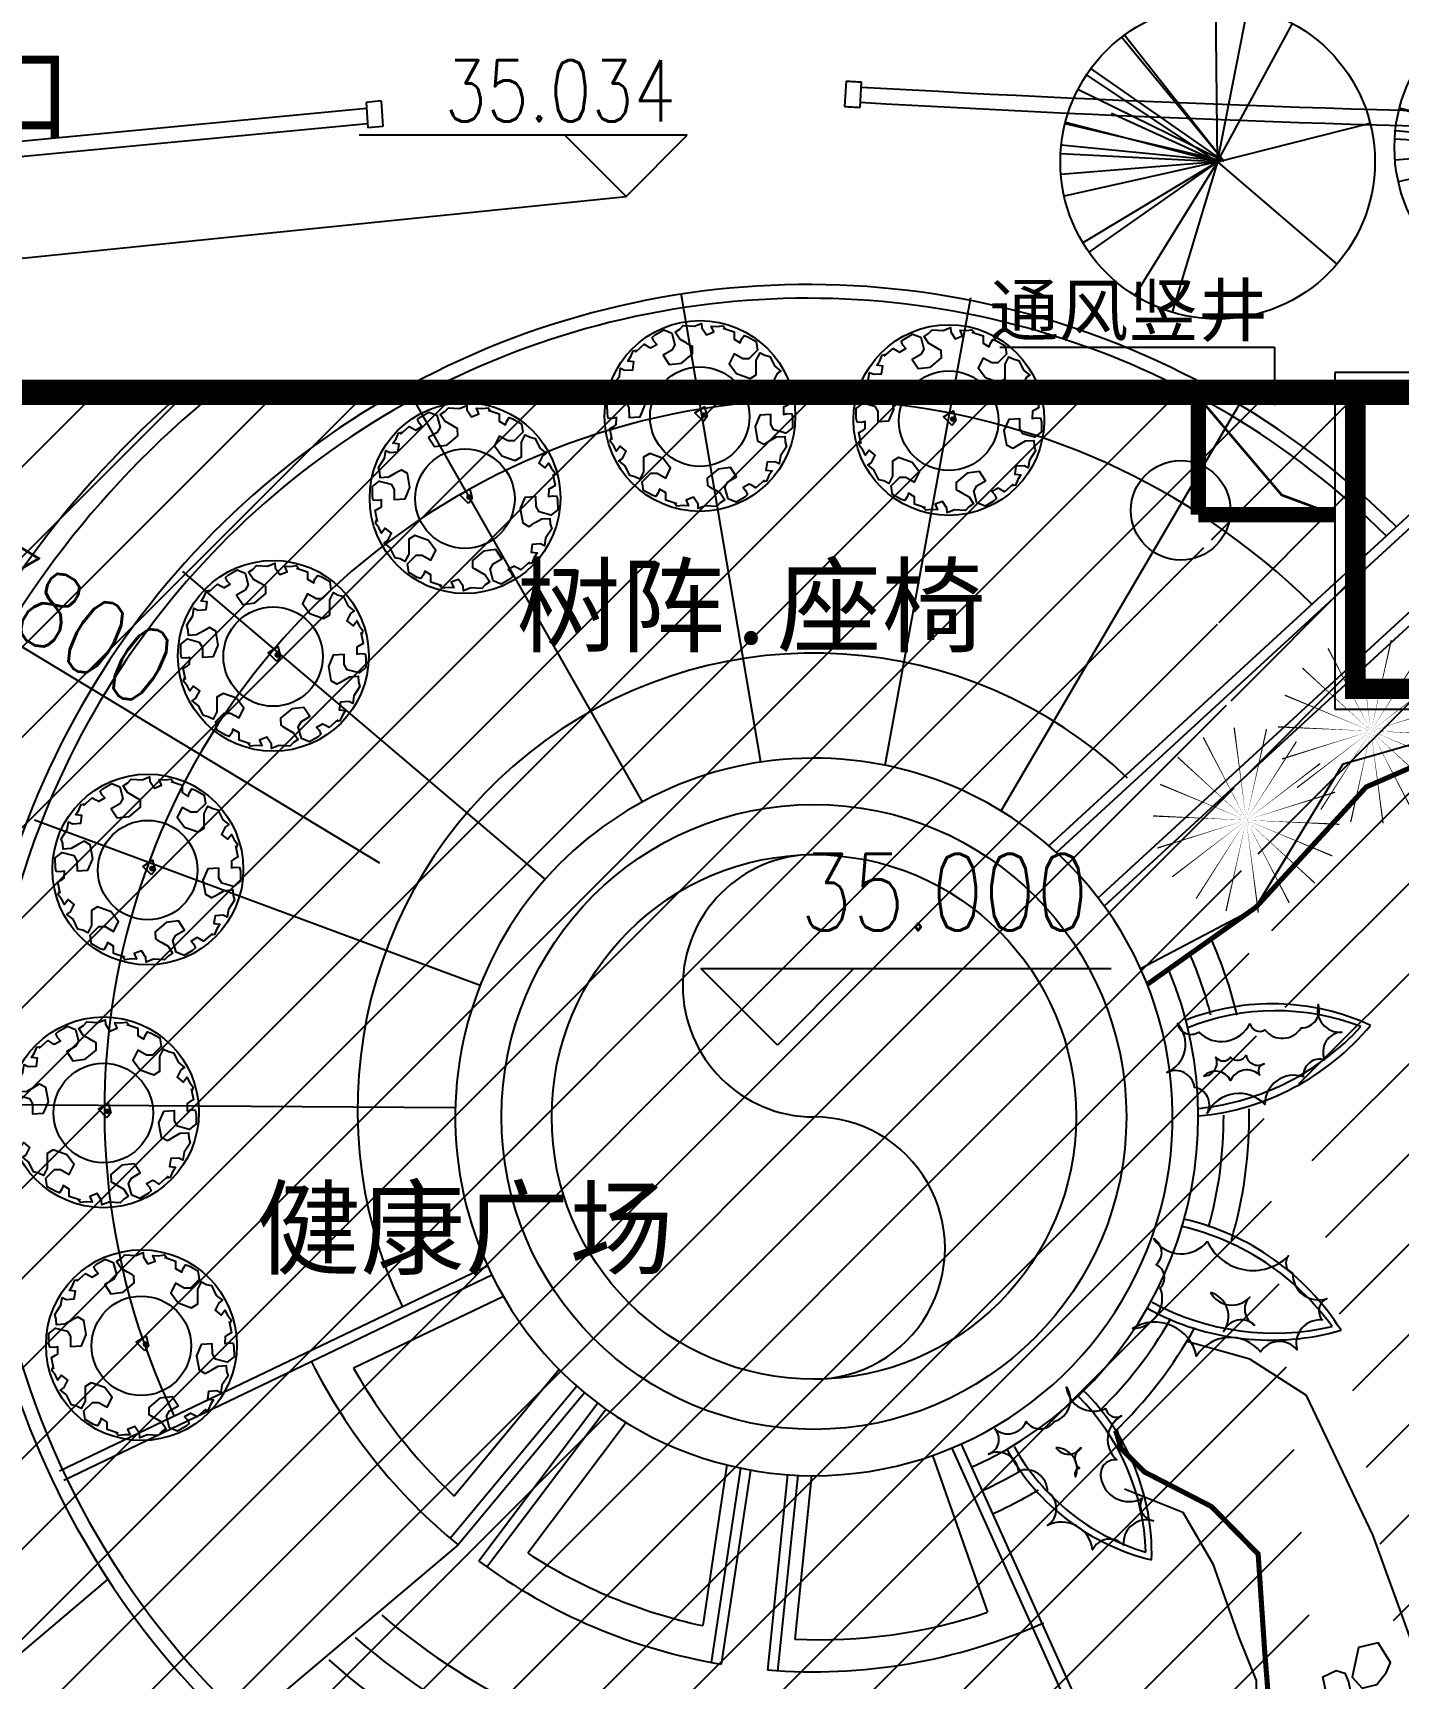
# Model space of a CAD drawing. Extents: x 116619 to 413619, y -387877 to -177877.
# Drawn here: x 250200 to 276959, y -293480 to -261234 of the extents above; entities that cross this region are included whole.
import ezdxf
from ezdxf.enums import TextEntityAlignment as Align

# ---------------------------------------------------------------- set-up
doc = ezdxf.new("R2010")
doc.units = 0
doc.header["$LTSCALE"] = 35
doc.header["$MEASUREMENT"] = 0
doc.linetypes.add('DASH_200', pattern=[0.7, 0.5, -0.2])
doc.layers.get('0').update_dxf_attribs({"linetype": 'CONTINUOUS'})
for name, color, linetype in [('FU', 7, 'CONTINUOUS'), ('GUANG', 31, 'CONTINUOUS'), ('LA-POOLS', 132, 'CONTINUOUS'), ('LAYER1', 160, 'CONTINUOUS'), ('LH', 3, 'CONTINUOUS'), ('LVHUA', 94, 'CONTINUOUS'), ('PUB_DIM', 3, 'CONTINUOUS'), ('PUB_TEXT', 7, 'CONTINUOUS'), ('TREE', 84, 'CONTINUOUS'), ('YJ', 31, 'CONTINUOUS'), ('YJ1', 7, 'CONTINUOUS'), ('新路', 21, 'CONTINUOUS')]:
    doc.layers.add(name, color=color, linetype=linetype)
doc.styles.add('DIM_FONT', font='SIMPLEX.shx', dxfattribs={"width": 0.8})
doc.styles.add('HZ1', font='simhei.ttf')
doc.styles.add('HZKT', font='txt.shx', dxfattribs={"bigfont": 'kt64f.shx'})
doc.styles.add('STYLE3', font='simhei.ttf')

# ---------------------------------------------------------------- blocks, each defined once
blk = doc.blocks.new('TREE1')
at = {"layer": 'TREE', "ltscale": 200}
for p, q in [((196.6270091500483, 118.3983444665791), (958.0141648878343, 4309.183757203224)), ((196.6270091422484, 118.398344505229), (-2794.456173498707, 3150.858430103224)), ((196.6270091554034, 118.3983444724581), (4336.100079659838, 1121.969704664894)), ((196.6270177267725, 118.3983442675089), (-4060.454977102112, -21.76491311425343)), ((196.6270177267143, 118.3983442675089), (-3824.565517704468, -1286.024468790623)), ((196.627009150805, 118.3983444793848), (-3452.30805945769, -2078.796603985014)), ((100.2623868038645, 255.8389014034183), (-1486.916355925845, -3794.155107475352)), ((100.2623868038645, 255.8389014034183), (-1393.429465544701, -3833.071405344759)), ((100.2623868038645, 255.8389014034183), (-246.1963523110608, -4117.909038967104)), ((196.6270091505721, 118.398344474961), (-38.03785227955086, -4134.521262015798)), ((100.2623868038645, 255.8389014034183), (423.6535145242233, -4134.935846759006)), ((100.2623868038645, 255.8389014034183), (1951.102663122234, -3762.865361598902)), ((100.2623868038645, 255.8389014034183), (1398.004664635111, -3968.052989551448)), ((196.6270091509796, 118.3983444744954), (1365.846712412254, -3977.36996708368)), ((196.6270091510378, 118.3983444746118), (2161.67729479901, -3660.61874351732)), ((196.6270091509796, 118.3983444744954), (2641.886052459246, -3369.16541660286)), ((196.6270091510378, 118.3983444744954), (3936.534364741005, -1920.102513525169)), ((196.6270091510378, 118.3983444744954), (4071.320354574767, -1650.540392562514)), ((196.6270091514452, 118.3983444737969), (518.7873531829682, -3020.630578807788)), ((196.6270091515617, 118.3983444725163), (4454.799805438844, 16.62794889882207)), ((196.6270091509796, 118.3983444744954), (3102.838756037934, -2995.494084418402))]:
    blk.add_line(p, q, dxfattribs=at)
blk.add_circle((196.6270091511542, 118.3983444746118), 4259.388779679558, dxfattribs=at)
blk = doc.blocks.new('U_B20AEB')
at = {"layer": 'LAYER1', "color": 96}
for points in [[(3.637978807091713e-12, 2.91038304567337e-11, 0, 20, 0), (-657.6561363956826, 1266.452790174619, 20, 20, 0)], [(3.637978807091713e-12, 2.91038304567337e-11, 0, 20, 0), (-184.8422535748796, 1415.007987529869, 20, 20, 0)], [(3.637978807091713e-12, 2.91038304567337e-11, 0, 20, 0), (310.2663330081596, 1392.892338295263, 20, 20, 0)], [(1.091393642127514e-11, 2.91038304567337e-11, 0, 20, 0), (767.9522207870286, 1202.773316160718, 20, 20, 0)], [(3.637978807091713e-12, 2.91038304567337e-11, 0, 20, 0), (-1051.146983196297, 965.144695471754, 20, 20, 0)], [(1.091393642127514e-11, 2.91038304567337e-11, 0, 20, 0), (1133.011736971293, 867.5820810535661, 20, 20, 0)], [(3.637978807091713e-12, 2.91038304567337e-11, 0, 20, 0), (-1317.853990546177, 547.4259064763173, 20, 20, 0)], [(-3.637978807091713e-12, 2.91038304567337e-11, 0, 20, 0), (1361.413316204442, 427.7476428235386, 20, 20, 0)], [(1.091393642127514e-11, 2.91038304567337e-11, 0, 20, 0), (-1425.608357182708, 63.67947401394485, 20, 20, 0)], [(-3.637978807091713e-12, 2.91038304567337e-11, 0, 20, 0), (-1361.413316204478, -427.7476428234804, 20, 20, 0)], [(-3.637978807091713e-12, 2.91038304567337e-11, 0, 20, 0), (-1133.011736971301, -867.5820810535079, 20, 20, 0)], [(1.091393642127514e-11, 2.91038304567337e-11, 0, 20, 0), (-767.9522207870214, -1202.773316160645, 20, 20, 0)], [(1.091393642127514e-11, 2.91038304567337e-11, 0, 20, 0), (-310.2663330081596, -1392.892338295205, 20, 20, 0)], [(3.637978807091713e-12, 2.91038304567337e-11, 0, 20, 0), (1425.608357182722, -63.67947401388665, 20, 20, 0)], [(3.637978807091713e-12, 2.91038304567337e-11, 0, 20, 0), (1317.853990546184, -547.4259064762591, 20, 20, 0)], [(3.637978807091713e-12, 2.91038304567337e-11, 0, 20, 0), (1051.146983196304, -965.1446954716957, 20, 20, 0)], [(3.637978807091713e-12, 2.91038304567337e-11, 0, 20, 0), (657.6561363956898, -1266.452790174561, 20, 20, 0)], [(3.637978807091713e-12, 2.91038304567337e-11, 0, 20, 0), (184.8422535748869, -1415.007987529825, 20, 20, 0)]]:
    blk.add_lwpolyline(points, format="xyseb", dxfattribs=at)
at = {"flags": 9}
for tag in ['YSIZE', 'XSIZE']:
    blk.add_attdef(tag, (0, 0), '', height=0.5, dxfattribs=at)
blk = doc.blocks.new('A$C4174490C')
at = {"layer": 'LAYER1', "xscale": 0.00128, "yscale": 0.00128, "zscale": 0.00128}
blk.add_blockref('U_B20AEB', (1.825350721122959, 1.812876843738195), dxfattribs=at)
blk = doc.blocks.new('大红花')
for points in [[(-1289.417146735264, 1286.778216113169), (-1114.937121378513, 1441.737029085642), (-1029.799755067121, 1392.582947721246), (-987.2310718852314, 1368.005907039049), (-861.5698099874644, 1437.982564884886), (-913.2642138672745, 1496.120263186174), (-952.2924304717671, 1575.770864978847), (-894.1167998807723, 1627.592719821849), (-722.7618146756649, 1727.771934824421), (-561.4285227067521, 1662.918035703195), (-498.5636105597005, 1427.511899785612), (-560.0485612940029, 1321.016841219978), (-731.634692907006, 1220.437268829563), (-610.594150142766, 1036.852987728787), (-366.3525595020255, 1066.659181173316), (-145.5791043943245, 1252.008120431572), (-147.8081719815018, 1395.822294440302), (-190.3768551371977, 1420.3993351225), (-275.514221474783, 1469.553416486895), (-403.2202709418707, 1543.284538533488), (-494.1271714178365, 1681.179232848524), (-402.3242983774035, 1741.878310512118), (-331.7136268927934, 1814.81271145866), (-112.2047044114661, 1801.780666997081), (34.6487590683173, 1859.52200155997), (40.23401324122824, 1770.887782830403), (131.1409137171941, 1632.99308854156), (277.7632307628883, 1690.334065768991), (229.6092934866683, 1803.545325259336), (339.4793279312798, 1797.229481696275), (461.600123304037, 1812.132578457829), (513.0633807759514, 1753.594522794891)], [(465.5123305874658, 1764.540969693633), (686.9506118255449, 1690.916241763342), (686.9506118255449, 1592.608079034551), (686.9506118255449, 1543.453997670156), (810.382806162328, 1469.616481507263), (834.8843278614586, 1543.453997670156), (884.349664127898, 1617.078725600448), (958.3165221982417, 1592.608079034551), (1130.751759933286, 1494.299916305761), (1155.25328173719, 1322.154237414077), (982.8180438973723, 1150.008558522393), (859.8481424287675, 1150.008558522393), (686.9506118255449, 1248.316721251183), (588.4822320560706, 1051.700395793603), (736.4159480919843, 855.0840703360227), (1007.319565596503, 756.5631193746303), (1130.751759933286, 830.4006355375241), (1130.751759933286, 879.5547169019192), (1130.751759933286, 977.8628796307094), (1130.751759933286, 1125.325123723895), (1204.71861800363, 1273.000156049682), (1303.186997773104, 1223.846074685287), (1401.655377542578, 1199.162639886788), (1500.123757207279, 1002.546314429208), (1623.555951544062, 904.2381517004178), (1549.589093578492, 855.0840703360227), (1475.622235508148, 707.4090380102352), (1598.592136976753, 609.100875281445), (1672.558995047097, 707.4090380102352), (1722.024331313536, 609.100875281445), (1795.99118938388, 510.7927125526548), (1771.027374816571, 436.9551963897611)], [(-1753.127203868258, -471.916669818449), (-1800.085459749585, -243.3331289418784), (-1714.948093438194, -194.1790475774833), (-1672.379410256304, -169.6020068952857), (-1670.15034269532, -25.78783287345868), (-1746.346268274261, -41.48765072196693), (-1834.839821145193, -35.46177687268209), (-1850.631048624542, 40.83072453621571), (-1851.711301154479, 239.3181022806748), (-1714.87953098947, 346.6098820380357), (-1479.579381002601, 283.3494250121366), (-1418.094430268298, 176.8543664334065), (-1416.783031278079, -22.03336868579936), (-1197.274108744365, -9.00132430280064), (-1100.966234139538, 217.4211945862116), (-1151.096396536355, 501.29108480586), (-1276.757658460316, 571.2677426647933), (-1319.326341616012, 546.6907019825958), (-1404.463707953597, 497.5366206182007), (-1532.169757420685, 423.805498571608), (-1697.043515966994, 414.0251605346639), (-1703.709022696035, 523.8783195757496), (-1731.5667309809, 621.4961553207904), (-1610.526188164273, 805.080436303695), (-1587.104919021273, 961.1299336084703), (-1507.552806882792, 921.6497962563953), (-1342.679048336482, 931.4301342933395), (-1319.026632759393, 1087.079274236465), (-1441.147428105956, 1101.982370998019), (-1380.742729927784, 1193.974690176845), (-1332.588792625371, 1307.18594966719), (-1256.161720586148, 1322.485410154048)], [(1756.731750777202, 483.6088372769955), (1803.690006684723, 255.0252963873281), (1718.552640373331, 205.871215022933), (1675.983957191442, 181.2941743407355), (1673.754889630458, 37.48000031890842), (1749.950815209399, 53.17981816741667), (1838.444368106524, 47.15394433122856), (1854.235595559679, -29.13855709076597), (1855.31584811581, -227.6259348352251), (1718.484077924608, -334.917714592586), (1483.183927911545, -271.6572575666869), (1421.698977177242, -165.1621989879568), (1420.38757823941, 33.7255361312491), (1200.878655679502, 20.69349174825038), (1104.570781074675, -205.7290271407619), (1154.700943497686, -489.5989173604103), (1280.362205395453, -559.5755752193436), (1322.930888577343, -534.998534537146), (1408.068254888734, -485.8444531727509), (1535.774304382016, -412.1133311261583), (1700.648062875938, -402.3329930892141), (1707.313569631173, -512.1861521172032), (1735.171277916037, -609.8039878753407), (1614.130735125604, -793.3882688582453), (1590.709465930217, -949.4377661630206), (1511.157353817929, -909.9576288109456), (1346.28359527162, -919.7379668478898), (1322.63117969453, -1075.387106777918), (1444.751975041094, -1090.290203539473), (1384.347276862922, -1182.282522718298), (1336.193339586702, -1295.493782208643), (1259.766267521285, -1310.793242708598)], [(-461.9077836785218, -1752.848802274377), (-683.3460649166009, -1679.224074344085), (-683.3460649166009, -1580.915911615295), (-683.3460649166009, -1531.7618302509), (-806.778259253384, -1457.924314088006), (-831.2797809525146, -1531.7618302509), (-880.745117218954, -1605.386558181192), (-954.7119752892977, -1580.915911615295), (-1127.147213024342, -1482.607748886505), (-1151.648734828246, -1310.462069994821), (-979.2134969884282, -1138.316391103137), (-856.2435955198234, -1138.316391103137), (-683.3460649166009, -1236.624553831927), (-584.8776851471266, -1040.008228374347), (-732.8114011830403, -843.3919029167664), (-1003.715018687559, -744.870951955374), (-1127.147213024342, -818.7084681182678), (-1127.147213024342, -867.8625494826629), (-1127.147213024342, -966.1707122114531), (-1127.147213024342, -1113.632956304638), (-1201.114071094686, -1261.307988630426), (-1299.58245086416, -1212.153907266031), (-1398.050830633634, -1187.470472467532), (-1496.519210298335, -990.8541470099517), (-1619.951404635118, -892.5459842811615), (-1545.984546669548, -843.3919029167664), (-1472.017688599204, -695.7168705909789), (-1594.987590067809, -597.4087078621887), (-1668.954448138153, -695.7168705909789), (-1718.419784404592, -597.4087078621887), (-1792.386642474936, -499.1005451333986), (-1767.422827907627, -425.2630289705048)], [(1293.021693696595, -1275.086048772493), (1118.541668339843, -1430.044861744966), (1033.404302028452, -1380.890780380571), (990.8356188727557, -1356.313739698373), (865.1743569487953, -1426.29039754421), (916.8687608547989, -1484.428095845498), (955.8969774330981, -1564.078697638171), (897.7213468421032, -1615.900552481173), (726.3663616369959, -1716.079767509938), (565.033069668083, -1651.225868362519), (502.1681575210314, -1415.819732444936), (563.6531082553338, -1309.324673879302), (735.2392398683369, -1208.745101488887), (614.1986971302904, -1025.160820414305), (369.9571064633565, -1054.96701383264), (149.1836513556555, -1240.315953090896), (151.4127189428327, -1384.13012712582), (193.9814020985286, -1408.707167808017), (279.1187684361139, -1457.861249172412), (406.8248179032016, -1531.592371219005), (497.7317183791674, -1669.487065507848), (405.9288453387344, -1730.186143171442), (335.3181738541243, -1803.120544117985), (115.809251372797, -1790.088499656405), (-31.04421210698638, -1847.829834219294), (-36.62946627989731, -1759.195615515921), (-127.5363667558631, -1621.300921227077), (-274.1586838015573, -1678.641898428315), (-226.0047465253374, -1791.85315791866), (-335.8747809699489, -1785.537314355599), (-457.995576342706, -1800.440411117153), (-509.458833788427, -1741.902355454215)]]:
    blk.add_lwpolyline(points)
blk.add_lwpolyline([(71.17651874616422, -103.9524868511871), (-101.2587190936538, 68.1931920404968), (95.67804044529476, 191.1847895677856), (145.1433767117342, -5.431535889794759)], close=True)
for points, const_width in [([(52.22793539471604, 25.6355458605758, 1), (108.6168166151983, 25.6355458605758, 1)], 56.38888122048229), ([(57.86682350628689, 25.6355458605758, 1), (102.9779285036275, 25.6355458605758, 1)], 45.11110497114714)]:
    blk.add_lwpolyline(points, format="xyb", close=True, dxfattribs=dict(const_width=const_width))
blk.add_circle((1.802273454472015, 5.846083709628147), 1909.72868711282)
blk = doc.blocks.new('U_B52PQF')
blk.add_blockref('大红花', (-80.42237600495719, -25.6355458605758))
at = {"style": 'HZKT', "flags": 9}
for tag in ['YSIZE', 'XSIZE']:
    blk.add_attdef(tag, (0, 0), '', height=0.5, dxfattribs=at)
blk = doc.blocks.new('A$C3AEA40F2')
at = {"layer": 'LVHUA', "xscale": 0.0009792000000000002, "yscale": 0.0009792000000000002, "zscale": 0.0009792000000000002}
blk.add_blockref('U_B52PQF', (1.947003350185696, 1.889382357439899), dxfattribs=at)

msp = doc.modelspace()

# ---------------------------------------------------------------- hatches: boundary and pattern name
h = msp.add_hatch()
h.set_pattern_fill('ANSI31', color=256, scale=10000, style=0)
h.set_pattern_definition([(45, (0, 0), (-883.8834764831844, 883.8834764831845), [])])
h.paths.add_polyline_path([(236966.8906804842, -300379.5818405207), (245580.5499667004, -300379.5818405207), (245580.5499667004, -304519.5818405207), (236966.8906804842, -304519.5818405207)], flags=16)
h.paths.add_polyline_path([(279020.709975531, -268289.8483860219), (276120.1891458838, -268289.8483860219), (276120.1891458839, -274089.8483860238), (279020.7099755313, -274089.8483860237)], flags=16)
edge = h.paths.add_edge_path()
edge.add_line((276340.9290412129, -304679.5818405189), (279040.4866071889, -304679.5818405187))
edge.add_line((279040.4866071889, -304679.5818405187), (279040.4866071665, -268279.5818404977))
edge.add_line((279040.4866071665, -268279.5818404977), (241440.4866197506, -268278.8939743255))
edge.add_line((241440.4866197506, -268278.8939743255), (241524.684223327, -282103.403305457))
edge.add_line((241531.6832244877, -282103.403305457), (234940.5499667004, -282103.403305457))
edge.add_line((235090.5499667004, -293152.9041258792), (235090.5499667004, -282103.403305457))
edge.add_arc((239503.4084698582, -290819.1292220159), 5009.883529452485, 208.6992558960674, 240.9000647453393, ccw=False)
edge.add_line((236940.5499667004, -304633.6736457556), (279040.4866071889, -304633.673645753))
edge.add_line((273040.9657775193, -270679.5818404977), (275720.189145884, -270679.5818404977))
edge.add_line((273040.9657775193, -270679.5818404977), (273040.9657775193, -268261.1876349944))

# ---------------------------------------------------------------- linework, layer by layer
for p, q in [((269155.2502177604, -267396.9244076671), (274534.0057294085, -267396.9244076671)), ((274534.0057294085, -267396.9244076671), (274534.0057294085, -268530.8918372332)), ((279420.709975531, -267889.8483860219), (275720.189145884, -267889.8483860219)), ((275720.189145884, -267889.8483860219), (275720.189145884, -274489.8483860238)), ((275720.189145884, -274489.8483860238), (279420.7099755313, -274489.8483860236))]:
    msp.add_line(p, q)
at = {"linetype": 'DASH_200', "const_width": 500}
msp.add_lwpolyline([(276340.9290412129, -304679.5818405189), (279040.4866071889, -304679.5818405187), (279040.4866071665, -268279.5818404977), (279040.4866071665, -268279.5818404977), (241440.4866197506, -268278.8939743255), (241524.684223327, -282103.403305457)], dxfattribs=at)
for points, const_width in [([(273040.9657775193, -270679.5818404977), (273040.9657775193, -268261.1876349944)], 300), ([(273040.9657775193, -268366.0903449683), (274676.9464291339, -270291.7084501594), (275720.189145884, -270679.5818404977)], 50), ([(273040.9657775193, -270679.5818404977), (275720.189145884, -270679.5818404977)], 300)]:
    msp.add_lwpolyline(points, dxfattribs=dict(const_width=const_width))
at = {"const_width": 400}
msp.add_lwpolyline([(279020.709975531, -268289.8483860219), (276120.1891458838, -268289.8483860219), (276120.1891458839, -274089.8483860238), (279020.7099755313, -274089.8483860237)], close=True, dxfattribs=at)
at = {"layer": 'FU'}
for p, q in [((280404.0965433801, -267715.1986080107), (270111.1610759603, -277164.8465283515)), ((280429.2854764139, -267963.576948402), (270261.2272635983, -277298.5786540711)), ((280684.3293519564, -269367.1380688019), (271077.0994898125, -278187.259401201)), ((280741.8758513072, -269585.8098585022), (271197.5479660563, -278348.1826956348)), ((259112.5219837381, -285403.3335652829), (250722.1107980281, -289425.2395129633)), ((259198.2204046276, -285584.0445937619), (250808.5610652201, -289605.5901472909)), ((259420.8346739437, -286000.7602721789), (256486.2131936156, -287407.4579088837)), ((260516.9907581534, -287434.0443325699), (258457.2221217354, -289911.8440239735)), ((260861.2007768392, -287758.3346785767), (258380.5309449949, -290742.4576694547)), ((261013.1809768704, -287888.3735634289), (258534.3296888863, -290870.3089360797)), ((261272.790591824, -288094.0411984001), (258939.6625792292, -291185.9974396966)), ((261434.1524617016, -288212.2378130925), (259099.310932112, -291306.4648768804)), ((261828.5944277417, -288473.1215053843), (259897.4931038196, -291032.2956093541)), ((268394.8498605082, -288893.0142784129), (271356.9064992866, -295472.8953535968)), ((267834.4034504993, -289116.9079863838), (268911.3795540074, -292189.3777471459)), ((268212.4770759805, -288975.1128013149), (271174.533714759, -295554.9938764988)), ((263802.7546930157, -289302.794115586), (263329.0039948937, -292452.7025038832)), ((264068.6363293975, -289363.8145499962), (263495.0061602344, -293177.8088908895)), ((264265.1416082703, -289402.0065446374), (263692.9898684433, -293206.1709961317)), ((264990.1805553368, -289490.8488914907), (264596.6321678211, -293326.6973049403)), ((265189.7219665338, -289505.551567824), (264796.1735790181, -293341.3999812737)), ((265460.6080140934, -289512.6113210872), (265130.9237188274, -292717.8330625201)), ((258534.3296888863, -290870.3089360797), (248457.1565018782, -299376.3248446839)), ((251670.1992826242, -291544.2867562078), (245937.1869183182, -296383.4508223653))]:
    msp.add_line(p, q, dxfattribs=at)
for radius in [6124.115699528876, 5140.377890005259]:
    msp.add_circle((265508.3305966932, -282480.9311235939), radius, dxfattribs=at)
for centre, radius, start, end in [((265388.4834138466, -282562.9878114459), 16396.80000000072, 45.28982892688471, 227.2247948200367), ((265388.4834138466, -282562.9878114477), 16128.00000000025, 45.33545918491871, 155.4484845212642), ((265388.4834138466, -282562.9878114477), 18816, 130.6120197990789, 157.401046014476), ((265388.4834138466, -282562.9878114477), 18412.8, 129.1262363859372, 157.4012251280747), ((265508.3305966932, -282480.9311235939), 7031.842137355713, 47.08220960693109, 146.1284041794481), ((265388.4834138466, -282562.9878114459), 16128.00000000008, 155.4484845212665, 227.3430335519118), ((265508.3305966932, -282480.9311235939), 7031.842137355871, 196.8959219468369, 49.1129730575679), ((265508.3305966913, -279910.7421785911), 2570.188945002883, 90, 270), ((265508.3305966932, -282480.9311235939), 7031.842137355871, 146.1284041794469, 199.366486551857), ((265508.3305966932, -282480.9311235939), 8531.84213735587, 13.52958770426224, 24.12746909207253), ((265508.3305966932, -282480.9311235939), 8031.84213735587, 14.39284370695745, 23.41851588718429), ((265508.3305966932, -282480.9311235939), 7531.842137355871, 294.2357838302121, 22.61318231197284), ((274490.354977825, -284861.250681738), 4597.606913905449, 65.23352898177502, 111.7274737651719), ((274558.8363681022, -285043.5781131209), 4642.665055101564, 68.92122520861234, 111.8021125735047), ((272577.9879474107, -277492.2099829664), 4993.688497770571, 275.49001106566, 320.2328407849602), ((272520.2361930628, -277312.5549411224), 5030.41542737604, 276.2241622397715, 317.4920567308758), ((265508.3305966932, -282480.9311235939), 8031.84213735587, 344.3928437069525, 0.2510346455146011), ((265508.3305966932, -282480.9311235939), 8531.84213735587, 343.529587704266, 1.072828926611434), ((265508.330596695, -285051.120068595), 2570.188945002883, 269.9999999998378, 90), ((271589.0874794863, -289516.5103555), 5016.979188769863, 35.65868627809078, 76.89071814179039), ((271650.4133144485, -289318.4447158664), 4960.172223714938, 32.35355838933754, 77.09323026828754), ((274464.688562843, -281838.6157524264), 5017.754402145369, 241.2805751984164, 285.9145984595849), ((274538.0086872214, -281646.4336167728), 5072.278737538134, 241.7467727659953, 282.8421583375255), ((265508.3305966932, -282480.9311235939), 8031.84213735587, 314.3928437069532, 330.2510346455184), ((265508.3305966932, -282480.9311235939), 8531.84213735587, 313.5295877042522, 331.0728289266182), ((265507.0132819769, -282335.6902480163), 11020.8, 206.6619468382183, 230.751579612045), ((265507.0132819769, -282335.6902480163), 10348.8, 209.3460161760466, 227.0610871082108), ((267526.1391265762, -291138.1261198503), 4487.012918735884, 1.620357595067605, 45.24762083001157), ((267645.9727804672, -291039.6944041321), 4482.636304614993, 358.4445516673981, 45.53938622473802), ((273144.5701330708, -286888.5944778767), 4392.285227515898, 208.8539047330565, 256.6038901379656), ((273271.3519216781, -286798.7265280053), 4396.921647845957, 209.1720535768044, 253.347713847209), ((265508.3305966932, -282480.9311235939), 8031.84213735587, 294.2357838302112, 300.2510346455057), ((265508.3305966932, -282480.9311235939), 8531.84213735587, 294.2357838302199, 301.0728289266112), ((265507.0132819769, -282335.6902480163), 10348.8, 237.1770081767828, 257.8506844739827), ((265507.0132819769, -282335.6902480163), 11020.8, 233.4228198919223, 260.5260029539171), ((265507.0132819769, -282335.6902480163), 13036.8, 229.4897436293371, 261.5474041721797), ((265507.0132819769, -282335.6902480163), 11020.8, 265.2658197296373, 294.0906130150809), ((265613.0388887618, -282380.2692100971), 10348.8, 267.3298192980208, 288.5853649286202), ((265507.0132819769, -282335.6902480163), 13708.8, 229.0289840947538, 261.5424697513931), ((265507.0132819769, -282335.6902480163), 14380.8, 228.6117856815375, 261.5379964920431)]:
    msp.add_arc(centre, radius, start, end, dxfattribs=at)
at = {"layer": 'GUANG'}
for points in [[(276734.5908197369, -293365.6128507499), (276806.7494233213, -293172.6586771123), (276565.5646422151, -292786.9933105446), (276180.1242790818, -292883.6952484045), (276060.0230665226, -293462.4995046332), (276252.912709821, -293679.3990949206), (276541.9938831627, -293606.8734675888)], [(275987.7998370677, -293551.4789099526), (276036.1583967078, -293816.6970291194), (276108.5326777063, -293961.3326727264), (275988.1541647054, -294106.0914611164), (275698.9669525232, -294009.8205253948), (275554.26460726, -293792.8901494872), (275481.7670823243, -293455.3465112504), (275746.7228957266, -293334.6101052873), (275915.4119507056, -293382.7285259068)]]:
    msp.add_lwpolyline(points, close=True, dxfattribs=at)
at = {"layer": 'LA-POOLS'}
for points in [[(271910.3509223238, -279572.1616939362), (274160.3977057189, -278392.2321528476), (275884.4144689888, -275561.9383698497), (278240.4944067616, -274884.8254691642), (279795.4667614065, -273978.8855849896), (283037.3743693884, -276005.8185144216), (283386.6514401119, -277400.4676677641), (284957.1854911596, -278533.4630497731), (284451.6728847008, -279669.0253246203)], [(278882.3762538414, -311662.2496948764), (276219.4115579445, -311014.0166771729), (275114.6803106442, -309844.8380454388), (274528.2246618364, -306725.5253495462), (274526.3146205824, -303735.8267272897), (274980.0244359784, -302370.6711607035), (275563.4904544465, -300810.454715699), (276341.9843385629, -299575.0791776888), (276860.7166859582, -298339.872901177), (277314.3019350097, -296779.7394336425), (277311.8936199192, -293010.1159813423), (276466.1765049249, -290670.8907627221), (275165.6266595926, -287941.9935507998), (274053.3720754422, -287230.1972113736), (272817.6497319601, -286881.6337988004)], [(271592.7450767495, -289768.4503909908), (271891.6346650496, -289887.9966477286), (272737.8510707002, -290226.4560911004), (273330.5000459179, -291242.0776703171), (273839.4199208766, -292681.7528284248), (274178.9603391383, -293527.5360774696), (274179.8260134757, -294882.5358009413), (273164.691895159, -296238.1846204475), (272319.1252244152, -296916.7249695268), (271981.2075462379, -298610.941202119), (271812.5321287438, -299119.0490681585), (271135.9647846371, -299796.4814477284), (270290.3981138952, -300475.0217968076), (269385.2751373425, -301246.907036921)]]:
    msp.add_lwpolyline(points, dxfattribs=at)
at = {"layer": 'LA-POOLS', "const_width": 100}
for points in [[(272042.290171111, -279882.0513409656), (274174.3148458954, -278369.3845819011), (276334.5450075902, -276013.8326395527), (278354.3190761227, -275134.0791664179)], [(269817.0843116604, -301753.2522613779), (271042.6974112019, -300522.7625090592), (272154.7846898418, -299411.5453296937), (272451.3221227489, -298559.6428354215), (272574.2082703765, -297439.8919900153), (273627.6839454304, -296934.9814244974), (274510.6548717525, -295028.2384799384), (274341.7842101008, -292929.5566678941), (274215.8780401181, -291049.0964260641), (273301.0703258533, -290118.4111722782), (271984.5091327392, -289438.8758059163), (271529.6366826165, -288984.2133821882), (271424.1477893703, -288628.7305021994)]]:
    msp.add_lwpolyline(points, dxfattribs=at)
at = {"layer": 'LH'}
for points in [[(274054.8820866048, -280650.824360691, 0.5205670505517462), (274347.6804442145, -280776.2357860729, 0.5205670505517462), (275058.7518976349, -280734.4459215123, 0.5205670505517462), (275393.399136398, -280274.6319162566, 0.5205670505517462), (275853.5211133957, -280818.0256506335, 0.5205670505517462), (275518.9457799084, -281361.4193850104, 0.5205670505517462), (275100.6007788051, -281695.7801331915, 0.5205670505517462), (274347.6804442145, -282239.1738675684, 0.5205670505517462), (273218.2639896888, -282406.3751575034, 0.5205670505517462), (272967.3145132512, -281904.771287689, 0.5205670505517462), (272423.4947739281, -281612.2004040685, 0.5205670505517462), (272632.6672744863, -280650.824360691, 0.5205670505517462), (273050.9403702989, -280818.0256506335, 0.5205670505517462), (274054.8820866048, -280650.824360691)], [(273980.1724860407, -281266.5869295914, 0.5205670505517462), (274330.3512683306, -281441.5689150356, 0.5205670505517462), (274242.8425254002, -281660.2650230657, 0.5205670505517462), (273673.7840278465, -281769.6130770817, 0.5205670505517462), (273148.5158544052, -281682.1430002116, 0.5205670505517462), (273389.2547790706, -281310.3428838756, 0.5205670505517462), (273673.7840278465, -281310.3428838756, 0.5205670505517462), (273980.1724860407, -281266.5869295914)], [(273218.2639896888, -284914.2690114994, 0.5205670505517462), (274807.8024211973, -285206.839895118, 0.5205670505517462), (274891.5001835376, -285541.2424749993, 0.5205670505517462), (275560.7227557879, -286042.8463448137, 0.5205670505517462), (275477.0968987383, -286460.8286538161, 0.5205670505517462), (274975.1260405853, -287045.9704210535, 0.5205670505517462), (274263.9826818742, -287087.8021173142, 0.5205670505517462), (273009.0914891288, -287171.3818464372, 0.5205670505517462), (271754.2002963852, -286627.9881120604, 0.5205670505517462), (272298.0200357083, -285833.8551903162, 0.5205670505517462), (272214.322273368, -285374.0411850624, 0.5205670505517462), (272172.5452974886, -284872.4791469388, 0.5205670505517462), (273218.2639896888, -284914.2690114994)], [(273282.0439855531, -285919.3591774628, 0.5205670505517462), (274053.0844542626, -286011.0960873608, 0.5205670505517462), (274144.8356095459, -286561.3920516148, 0.5205670505517462), (273539.0335066877, -286689.7735274285, 0.5205670505517462), (273282.0439855531, -285919.3591774628)], [(270455.0873477533, -287772.0431729853, 0.5205670505517462), (271226.0559111703, -288193.9158297423, 0.5205670505517462), (271538.1248875894, -288340.6614202056, 0.5205670505517462), (271446.3737323061, -289202.8126800675, 0.5205670505517462), (271134.304755887, -289551.312541578, 0.5205670505517462), (271942.0169245824, -289954.8629153743, 0.5205670505517462), (272162.2628404405, -290395.0996867809, 0.5205670505517462), (271574.868492879, -290872.0646875035, 0.5205670505517462), (270969.0663900357, -290963.7597656939, 0.5205670505517462), (270087.9389160499, -290486.8365966715, 0.5205670505517462), (270087.9389160499, -289826.4814395607, 0.5205670505517462), (269518.8804184981, -289422.9310657717, 0.5205670505517462), (268931.4141656458, -289092.7534872126, 0.5205670505517462), (269059.9089262057, -288597.4662035331, 0.5205670505517462), (269665.7110290639, -288450.7206130605, 0.5205670505517462), (270216.4336766247, -288450.7206130605, 0.5205670505517462), (270455.0873477533, -287772.0431729853)], [(270253.1053766105, -288964.3301797062, 0.5205670505517462), (270748.7485688869, -288964.3301797062, 0.5205670505517462), (270712.076868901, -289367.880553497, 0.5205670505517462), (270638.6615636107, -289532.9902586192, 0.5205670505517462), (270253.1053766105, -288964.3301797062)]]:
    msp.add_lwpolyline(points, format="xyb", close=True, dxfattribs=at)
at = {"layer": 'PUB_DIM'}
for p, q in [((261826.3353087027, -263239.6708157684), (256592.049594417, -263239.6708157684)), ((263026.3353087027, -263239.6708157684), (260626.3353087027, -263239.6708157684)), ((260626.3353087027, -263239.6708157684), (261826.3353087027, -264439.6708157685)), ((261826.3353087027, -264439.6708157685), (263026.3353087027, -263239.6708157684)), ((242809.894133876, -266378.079627832), (261826.3353087027, -264439.6708157685)), ((244957.2801766735, -270237.2396607485), (256993.7252380436, -277498.5932253907)), ((264792.7938725586, -281074.7241942859), (263292.7938725586, -279574.7241942859)), ((263292.7938725586, -279574.7241942859), (266292.7938725586, -279574.7241942859)), ((266292.7938725586, -279574.7241942859), (264792.7938725586, -281074.7241942859)), ((264792.7938725586, -279574.7241942859), (271335.6510154158, -279574.7241942859))]:
    msp.add_line(p, q, dxfattribs=at)
at = {"layer": 'YJ'}
for p, q in [((264465.7415285696, -275526.8091891038), (262906.7621559265, -266339.4301090929)), ((266907.0671236063, -275589.6075951995), (268584.3744209091, -266423.0929208742)), ((262150.1675621261, -276302.7805202136), (257542.937439965, -268202.6705428369)), ((269179.684450341, -276483.6013239209), (273890.9704031143, -268443.5680083579)), ((260239.6376188594, -277823.9279938889), (253139.8566953853, -271788.0799273106)), ((258964.5898063486, -279906.7787750491), (250228.5964425377, -276663.204975729)), ((258478.8137084801, -282300.1103198885), (249160.297633542, -282240.0336580749))]:
    msp.add_line(p, q, dxfattribs=at)
for centre in [(263270.8920659756, -268755.568690939), (268149.2082757599, -268835.3412062961), (258667.7199855989, -270364.4449605953), (272697.8524752161, -270591.8940033652), (254908.5532254998, -273457.1087722424), (252450.2580743469, -277643.5038331828), (251581.0257949219, -282403.4748478452), (252323.7322089612, -286967.7777558872)]:
    msp.add_circle(centre, 975, dxfattribs=at)
for radius, start, end in [(13905.42247082102, 45.42032846205373, 205.6197078200733), (8945.599999999966, 46.56309269600394, 205.6248015801525)]:
    msp.add_arc((265507.0132819769, -282335.6902480163), radius, start, end, dxfattribs=at)
at = {"layer": '新路'}
for p, q in [((266137.7535800273, -262177.8393194469), (266108.5342319537, -262676.984818974)), ((266437.2482269681, -262195.2454178227), (266408.0288686453, -262694.3910924369)), ((256740.9581806783, -262716.5944399451), (240369.8941338761, -264280.7254347982)), ((257028.9732349843, -262568.7452576597), (256730.1853134872, -262597.2921772468)), ((256730.1853134872, -262597.2921772468), (256762.0748748675, -263096.5222755132)), ((257028.9732349843, -262568.7452576597), (257060.8627963646, -263067.9753559259)), ((256760.0919175064, -263016.1324989048), (240669.894133876, -264553.4288526876)), ((257060.8627963646, -263067.9753559259), (256762.0748748675, -263096.5222755132))]:
    msp.add_line(p, q, dxfattribs=at)
for radius, start, end in [(357923.1555873821, 266.6498006350336, 266.6978241719247), (358023.1555873821, 266.6978107583934, 271.8815974034642), (358423.1555873821, 266.6498006350336, 266.6977571791156), (358323.1555873821, 266.6496431860887, 266.6498006350336), (358323.1555873821, 266.6977705627204, 271.8815974034642)]:
    msp.add_arc((287054.3161134021, 95133.62525651208), radius, start, end, dxfattribs=at)

# ---------------------------------------------------------------- block references
at = {"layer": 'TREE', "ltscale": 200, "xscale": 0.7237113402061854, "yscale": 0.7237113402061854, "zscale": 0.7237113402061854, "rotation": 239.6230468437757}
for p in [(279968.9698510196, -263309.8852169814), (273419.6145993032, -263592.8525604276)]:
    msp.add_blockref('TREE1', p, dxfattribs=at)
at = {"layer": 'YJ1', "xscale": 1000, "yscale": 1000, "zscale": 1000}
for name, p in [('A$C3AEA40F2', (261403.80834715, -270613.1019572866)), ('A$C3AEA40F2', (266282.1245569343, -270692.8744726437)), ('A$C3AEA40F2', (256800.6362667733, -272221.978226943)), ('A$C3AEA40F2', (253041.4695066742, -275314.6420385901)), ('A$C4174490C', (274602.0460150671, -276730.0093128096)), ('A$C4174490C', (272157.07940752, -278476.7472166831)), ('A$C3AEA40F2', (250583.1743555213, -279501.0370995305)), ('A$C3AEA40F2', (249713.9420760963, -284261.0081141929)), ('A$C3AEA40F2', (250456.6484901356, -288825.3110222348))]:
    msp.add_blockref(name, p, dxfattribs=at)
at = {"layer": 'YJ1'}
msp.add_blockref('A$C4174490C', (260659.3466421386, -283723.5507689447), dxfattribs=at)

# ---------------------------------------------------------------- texts
at = {"style": 'STYLE3'}
msp.add_text('地下车库入口', height=1500, rotation=0.01577279797723662, dxfattribs=at).set_placement((238690.6419117149, -263189.8123235592))
at = {"layer": 'PUB_DIM', "style": 'DIM_FONT', "width": 0.8}
for s, height, p in [('35.034', 1200, (260533.523056497, -262368.5253992786)), ('35.000', 1500, (268064.2224439872, -278074.7241942859))]:
    msp.add_text(s, height=height, dxfattribs=at).set_placement(p, align=Align.MIDDLE)
msp.add_text('R23800', height=1500, rotation=328.898235079, dxfattribs=at).set_placement((247031.4818787139, -271304.6466775255))
at = {"layer": 'PUB_TEXT', "style": 'HZ1'}
for s, height, p in [('通风竖井', 1000, (268946.8857121506, -267169.7854133673)), ('树阵.座椅', 1500, (259672.6925368086, -273211.7170348819)), ('健康广场', 1500, (254575.215412803, -285413.6504992382))]:
    msp.add_text(s, height=height, dxfattribs=at).set_placement(p)

doc.saveas('drawing.dxf')
